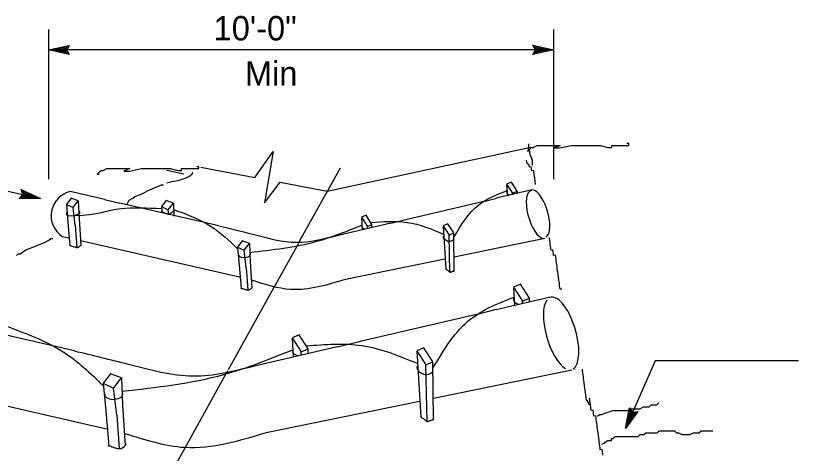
# Model space of a CAD drawing. Extents: x -894 to 866, y -472 to 714.
# Drawn here: x -391.5 to -166.9, y 70.8 to 196.3 of the extents above; entities that cross this region are included whole.
import ezdxf

# ---------------------------------------------------------------- set-up
doc = ezdxf.new("R2010")
doc.units = 0
for name, color, linetype in [('pp_PRESENTATION', 7, 'Continuous'), ('rd_PROFILE-OG', 7, 'Continuous'), ('temp_CONSTRUCTION', 7, 'Continuous'), ('temp_CONSTRUCTION-anno', 7, 'Continuous')]:
    doc.layers.add(name, color=color, linetype=linetype)

msp = doc.modelspace()

# ---------------------------------------------------------------- linework, layer by layer
at = {"layer": 'pp_PRESENTATION'}
for points in [[(-322.83, 149.96), (-317.54, 157.35), (-320.02, 142.7), (-315.57, 148.59)], [(-315.57, 148.59), (-302.11, 146.05), (-243.65, 158.61)], [(-338.36, 152.9), (-322.83, 149.96)]]:
    msp.add_lwpolyline(points, dxfattribs=at)
at = {"layer": 'rd_PROFILE-OG'}
for points in [[(-244.03, 157.46), (-244.58, 157.46), (-244.03, 158), (-243.48, 158.55), (-242.94, 158.55), (-241.84, 159.1), (-240.74, 159.1), (-240.19, 159.1), (-239.09, 159.1), (-238, 159.1), (-237.45, 159.1), (-236.9, 159.1), (-235.8, 159.1), (-235.25, 159.1), (-237.04, 158.41), (-235.39, 158.41), (-231.96, 159.1), (-231.41, 159.1), (-230.86, 159.1), (-230.31, 159.1), (-229.77, 159.1), (-229.22, 159.1), (-228.67, 159.1), (-228.12, 159.1), (-227.57, 159.1), (-226.47, 159.1), (-225.38, 159.1), (-224.28, 159.1), (-223.73, 159.1), (-221.53, 158.55), (-220.44, 158.55), (-220.44, 159.1), (-219.34, 159.1), (-218.79, 159.1), (-218.24, 159.1), (-217.69, 159.1), (-217.14, 159.1), (-216.59, 159.1), (-216.05, 159.1), (-216.05, 159.1), (-215.5, 159.1), (-215.5, 159.65), (-216.05, 159.65)], [(-243.19, 153.42), (-243.19, 154.83), (-243.33, 155.39), (-243.62, 156.09), (-243.9, 156.8), (-243.9, 157.08), (-243.9, 157.36), (-244.04, 157.78), (-244.32, 157.92), (-244.32, 158.06), (-244.32, 158.2), (-244.32, 158.34), (-244.32, 158.48), (-244.18, 158.76), (-244.18, 158.9), (-244.18, 159.04), (-244.18, 159.18), (-244.18, 159.32), (-244.18, 159.46), (-244.18, 159.56)], [(-367.46, 150.83), (-368.01, 150.83), (-367.46, 151.38), (-366.91, 151.93), (-366.36, 151.92), (-365.26, 152.47), (-364.17, 152.47), (-363.62, 152.47), (-362.52, 152.47), (-361.42, 152.47), (-360.87, 152.47), (-360.32, 152.47), (-359.23, 152.47), (-358.68, 152.47), (-360.46, 151.79), (-358.82, 151.79), (-355.39, 152.47), (-354.84, 152.47), (-354.29, 152.47), (-353.74, 152.47), (-353.19, 152.47), (-352.64, 152.47), (-352.09, 152.47), (-351.54, 152.47), (-351, 152.47), (-349.9, 152.47), (-348.8, 152.47), (-347.7, 152.47), (-347.15, 152.47), (-344.96, 151.93), (-343.86, 151.93), (-343.86, 152.47), (-342.76, 152.47), (-342.22, 152.47), (-341.67, 152.47), (-341.12, 152.47), (-340.57, 152.47), (-340.02, 152.47), (-339.47, 152.47), (-339.47, 152.47), (-338.92, 152.47), (-338.92, 153.02), (-339.47, 153.02)], [(-242.26, 147.88), (-242.52, 149.79), (-242.59, 150.33), (-242.66, 150.88), (-242.74, 151.42), (-242.81, 151.96), (-243.35, 151.89), (-243.43, 152.43), (-243.5, 152.98), (-244.04, 152.9), (-244.12, 153.45), (-244.73, 153.92), (-244.81, 154.46), (-244.86, 154.91)], [(-348.04, 148.45), (-348.1, 148.45), (-348.04, 148.45), (-347.3, 148.62), (-346.61, 148.74), (-344.78, 149.08), (-342.49, 149.82), (-341.91, 150.11), (-341.46, 150.45), (-340.83, 151.02), (-340.51, 151.37)], [(-348.06, 152.08), (-343.16, 150.97)], [(-359.44, 142.33), (-358.89, 143.43), (-357.79, 143.97), (-357.24, 144.52), (-355.6, 145.07), (-354.5, 145.62), (-353.4, 146.17), (-352.3, 146.71), (-349.56, 147.81), (-349.01, 147.81), (-349, 147.81)], [(-234.7, 117.96), (-235.24, 117.88), (-235.31, 118.43), (-235.39, 118.97), (-235.46, 119.51), (-235.53, 120.06), (-235.6, 120.6), (-235.89, 122.77), (-236.04, 123.86), (-236.11, 124.4), (-236.18, 124.95), (-236.26, 125.49), (-236.33, 126.03), (-236.4, 126.57), (-236.48, 127.12), (-236.55, 127.66), (-237.09, 127.59), (-237.16, 128.13), (-237.24, 128.67), (-237.31, 129.22), (-237.85, 129.14), (-237.93, 129.69), (-238, 130.23), (-238.07, 130.77), (-238.14, 131.32), (-238.22, 131.86), (-238.29, 132.4), (-238.33, 132.73)], [(-391.24, 127.56), (-390.72, 128.08), (-390.17, 128.08), (-388.52, 129.18), (-385.78, 130.28), (-383.03, 131.37), (-381.94, 131.92), (-381.39, 132.47), (-380.81, 132.47)], [(-226.93, 84.72), (-227, 85.26), (-227.69, 86.28), (-227.84, 87.36), (-227.98, 88.45), (-228.2, 90.08), (-228.34, 91.16), (-228.49, 92.25), (-228.56, 92.79), (-228.64, 93.34), (-228.78, 94.42), (-228.85, 94.97)], [(-222.94, 70.28), (-223.09, 71.36), (-223.16, 71.91), (-223.7, 71.83), (-223.78, 72.38), (-223.85, 72.92), (-223.92, 73.46), (-223.99, 74), (-224.07, 74.55), (-224.36, 76.72), (-224.5, 77.81), (-224.58, 78.35), (-224.65, 78.89), (-224.72, 79.44), (-224.79, 79.98), (-224.87, 80.52), (-224.94, 81.07), (-225.01, 81.61), (-225.56, 81.54), (-225.63, 82.08), (-225.7, 82.62), (-225.77, 83.17), (-226.32, 83.09), (-226.39, 83.64), (-226.46, 84.18), (-226.54, 84.72), (-226.61, 85.27), (-226.68, 85.81), (-226.75, 86.35), (-226.8, 86.68)], [(-224.48, 81.45), (-223.93, 82), (-223.38, 82), (-221.74, 82.55), (-220.09, 83.1), (-219.54, 83.1), (-218.99, 83.1), (-218.44, 83.1), (-217.35, 83.1), (-216.8, 83.1), (-215.7, 83.1), (-215.15, 83.64), (-214.05, 83.64), (-213.5, 83.64), (-212.41, 83.64), (-211.31, 84.19), (-209.66, 84.19), (-209.11, 84.74), (-208.57, 84.74), (-208.02, 84.74), (-207.47, 84.74), (-207.47, 84.74), (-206.92, 85.29)], [(-223.27, 73.45), (-222.17, 73.99), (-222.72, 73.99), (-222.17, 73.99), (-221.62, 74.54), (-221.08, 74.54), (-220.53, 74.54), (-220.53, 75.09), (-219.98, 75.09), (-219.43, 75.64), (-218.88, 75.64), (-217.78, 75.64), (-216.14, 75.64), (-215.59, 75.64), (-215.04, 75.64), (-213.94, 75.64), (-213.39, 75.64), (-212.84, 75.64), (-212.3, 76.19), (-211.75, 76.19), (-211.2, 76.19), (-210.65, 76.73), (-209.55, 76.73), (-208.45, 76.73), (-207.36, 76.73), (-206.81, 77.28), (-205.71, 77.28), (-205.16, 77.28), (-204.06, 77.28), (-202.97, 77.28), (-202.42, 77.28), (-201.87, 76.73), (-201.32, 76.73), (-200.22, 76.19), (-199.67, 76.19), (-199.13, 76.19), (-198.03, 76.19), (-196.93, 76.73), (-196.38, 76.73), (-195.28, 76.73), (-194.73, 77.28), (-194.19, 77.28), (-193.64, 77.28), (-192.54, 77.28), (-191.99, 77.28), (-191.44, 77.28), (-191.44, 77.28)]]:
    msp.add_lwpolyline(points, dxfattribs=at)
at = {"layer": 'temp_CONSTRUCTION'}
for p, q in [((-309.97, 131.64), (-298.25, 152.73)), ((-365.87, 143.59), (-375.79, 145.93)), ((-257.52, 142.92), (-253.82, 143.92)), ((-252.84, 144.18), (-253.82, 143.92)), ((-373.49, 143.23), (-373.27, 138.08)), ((-365.95, 143.61), (-361.53, 142.62)), ((-333.19, 136.06), (-361.56, 142.57)), ((-346.21, 142.62), (-346.05, 138.87)), ((-283.76, 136.82), (-279.84, 137.76)), ((-279.16, 137.89), (-279.85, 137.7)), ((-374.38, 136.27), (-373.9, 129.9)), ((-378.08, 133.04), (-376.14, 132.6)), ((-265.63, 127.17), (-239.61, 132.51)), ((-372.86, 131.85), (-327.2, 121.42)), ((-324.38, 131), (-324.16, 125.85)), ((-317.27, 118.49), (-310.25, 131.14)), ((-296.83, 120.78), (-268.3, 126.63)), ((-325.27, 124.04), (-324.79, 117.68)), ((-330.4, 94.87), (-317.27, 118.49)), ((-251.98, 112.35), (-253.47, 111.96)), ((-374.53, 100.21), (-417.78, 110.14)), ((-259.21, 110.67), (-253.56, 112.2)), ((-299.2, 101.38), (-293.22, 102.8)), ((-292.19, 103), (-293.24, 102.71)), ((-342.85, 72.45), (-330.55, 94.6)), ((-271.56, 86.67), (-231.9, 94.8)), ((-231.04, 94.97), (-230.91, 95)), ((-435, 93.8), (-365.4, 77.9)), ((-361.11, 92.49), (-360.77, 84.64)), ((-319.11, 76.92), (-275.63, 85.83)), ((-362.46, 81.89), (-361.73, 72.19)), ((-362.75, 36.64), (-342.85, 72.45))]:
    msp.add_line(p, q, dxfattribs=at)
for points in [[(-250.58, 148.05), (-248.88, 145.41), (-247.54, 146), (-249.23, 148.62)], [(-376.9, 142.19), (-374.98, 141.3), (-373.49, 143.23), (-375.57, 143.97)], [(-349.62, 141.58), (-347.69, 140.7), (-346.21, 142.62), (-348.28, 143.36)], [(-292.26, 138.53), (-290.55, 135.89), (-289.22, 136.48), (-290.91, 139.1)], [(-268.79, 136.06), (-267.08, 133.42), (-265.75, 134.02), (-267.43, 136.64)], [(-327.79, 129.96), (-325.86, 129.07), (-324.38, 131), (-326.45, 131.74)], [(-248.63, 118.48), (-246.03, 114.46), (-244, 115.36), (-246.57, 119.36)], [(-312.15, 103.97), (-309.55, 99.95), (-307.52, 100.85), (-310.09, 104.84)], [(-276.38, 100.22), (-273.78, 96.2), (-271.74, 97.1), (-274.31, 101.09)], [(-366.3, 90.91), (-363.36, 89.56), (-361.11, 92.49), (-364.27, 93.62)]]:
    msp.add_lwpolyline(points, close=True, dxfattribs=at)
for points in [[(-243.66, 146.31), (-252.84, 144.18)], [(-250.59, 147.96), (-250.37, 144.58)], [(-247.54, 145.24), (-247.55, 145.98)], [(-248.85, 144.93), (-248.86, 145.37)], [(-376.9, 142.19), (-376.46, 137.01)], [(-349.62, 141.58), (-349.45, 139.68)], [(-257.52, 142.92), (-279.16, 137.89)], [(-374.41, 136.28), (-374.38, 136.27), (-374.98, 141.3)], [(-347.52, 139.22), (-347.69, 140.7)], [(-376.46, 137.01), (-375.87, 130.44)], [(-373.27, 138.08), (-372.79, 130.5)], [(-292.27, 138.44), (-292.04, 134.9)], [(-283.76, 136.82), (-299.32, 133.21)], [(-290.53, 135.25), (-290.54, 135.85)], [(-289.22, 135.55), (-289.23, 136.46)], [(-268.79, 135.98), (-268, 123.68)], [(-266.84, 122.73), (-267.07, 133.39)], [(-265.64, 123.1), (-265.76, 133.99)], [(-376.05, 130.5), (-375.89, 130.45), (-375.51, 130.34), (-375.29, 130.23), (-375.24, 130.23), (-375.07, 130.18), (-374.91, 130.12), (-374.75, 130.07), (-374.58, 130.07), (-374.42, 130.01), (-374.31, 129.96), (-374.15, 129.96), (-374.09, 129.9), (-374.04, 129.9), (-373.82, 129.9), (-373.77, 129.85), (-373.71, 129.9), (-373.55, 129.96), (-373.21, 130.12)], [(-373.22, 130.12), (-373.01, 130.29), (-372.84, 130.45), (-372.79, 130.5), (-372.73, 130.56), (-372.68, 130.72), (-372.62, 130.72), (-372.62, 130.72), (-372.68, 130.72)], [(-327.79, 129.96), (-327.34, 124.78)], [(-325.29, 124.05), (-325.27, 124.04), (-325.86, 129.07)], [(-324.16, 125.85), (-323.67, 118.27)], [(-327.34, 124.78), (-326.75, 118.21)], [(-265.61, 123.13), (-265.63, 123.12), (-265.66, 123.1), (-265.73, 123.08), (-265.78, 123.06), (-265.87, 123.02), (-265.95, 122.99), (-266.13, 122.95), (-266.22, 122.93), (-266.31, 122.89), (-266.34, 122.89), (-266.39, 122.86), (-266.43, 122.85), (-266.46, 122.83), (-266.49, 122.83), (-266.53, 122.81), (-266.55, 122.8), (-266.59, 122.79), (-266.62, 122.77), (-266.65, 122.76), (-266.66, 122.75), (-266.71, 122.74), (-266.73, 122.73), (-266.75, 122.73), (-266.77, 122.72), (-266.8, 122.72), (-266.81, 122.72), (-266.83, 122.72), (-266.84, 122.71), (-266.84, 122.71), (-266.86, 122.71), (-266.86, 122.72), (-266.87, 122.74), (-266.88, 122.76), (-266.92, 122.8), (-266.99, 122.86), (-267.08, 122.94), (-267.18, 123.02), (-267.29, 123.1), (-267.38, 123.18), (-267.48, 123.27), (-267.62, 123.36), (-267.73, 123.43), (-267.81, 123.5), (-267.88, 123.56), (-267.94, 123.61), (-267.99, 123.66), (-268.03, 123.7), (-268.05, 123.71), (-268.06, 123.71), (-268.06, 123.72), (-268.07, 123.72)], [(-326.94, 118.27), (-326.77, 118.22), (-326.39, 118.11), (-326.17, 118), (-326.12, 118), (-325.96, 117.95), (-325.79, 117.89), (-325.63, 117.84), (-325.47, 117.84), (-325.3, 117.78), (-325.2, 117.73), (-325.03, 117.73), (-324.98, 117.68), (-324.92, 117.68), (-324.71, 117.68), (-324.65, 117.62), (-324.6, 117.68), (-324.43, 117.73), (-324.1, 117.9)], [(-324.11, 117.89), (-323.89, 118.06), (-323.73, 118.22), (-323.67, 118.27), (-323.62, 118.33), (-323.56, 118.49), (-323.51, 118.49), (-323.51, 118.49), (-323.56, 118.49)], [(-248.64, 118.35), (-248.31, 113.2)], [(-237.99, 115.6), (-251.98, 112.35)], [(-244, 114.2), (-244.01, 115.33)], [(-246, 113.74), (-246.01, 114.4)], [(-259.21, 110.67), (-292.19, 103)], [(-312.16, 103.84), (-311.81, 98.44)], [(-299.2, 101.38), (-322.92, 95.86)], [(-309.51, 98.98), (-309.53, 99.89)], [(-307.52, 99.44), (-307.53, 100.81)], [(-276.39, 100.09), (-275.18, 81.34)], [(-271.58, 80.47), (-271.76, 97.06)], [(-273.41, 79.89), (-273.76, 96.14)], [(-366.3, 90.91), (-365.62, 83.02)], [(-362.5, 81.9), (-362.46, 81.89), (-363.36, 89.56)], [(-360.77, 84.64), (-360.03, 73.1)], [(-365.62, 83.02), (-364.72, 73.01)], [(-271.54, 80.5), (-271.56, 80.49), (-271.61, 80.46), (-271.72, 80.42), (-271.8, 80.39), (-271.94, 80.34), (-272.05, 80.3), (-272.32, 80.23), (-272.46, 80.2), (-272.6, 80.15), (-272.64, 80.13), (-272.72, 80.09), (-272.78, 80.08), (-272.84, 80.05), (-272.88, 80.05), (-272.93, 80.02), (-272.97, 80.01), (-273.03, 79.98), (-273.07, 79.95), (-273.13, 79.94), (-273.14, 79.93), (-273.21, 79.91), (-273.24, 79.9), (-273.28, 79.9), (-273.31, 79.88), (-273.35, 79.88), (-273.36, 79.88), (-273.39, 79.88), (-273.4, 79.87), (-273.42, 79.87), (-273.44, 79.87), (-273.44, 79.88), (-273.46, 79.91), (-273.47, 79.94), (-273.53, 79.99), (-273.64, 80.09), (-273.78, 80.21), (-273.93, 80.34), (-274.09, 80.46), (-274.23, 80.59), (-274.38, 80.71), (-274.6, 80.85), (-274.77, 80.96), (-274.89, 81.07), (-274.99, 81.17), (-275.09, 81.24), (-275.16, 81.32), (-275.23, 81.37), (-275.25, 81.39), (-275.27, 81.39), (-275.27, 81.4), (-275.28, 81.4)], [(-365, 73.1), (-364.76, 73.02), (-364.18, 72.85), (-363.84, 72.69), (-363.76, 72.69), (-363.51, 72.61), (-363.26, 72.52), (-363.01, 72.44), (-362.77, 72.44), (-362.52, 72.36), (-362.35, 72.27), (-362.1, 72.27), (-362.02, 72.19), (-361.94, 72.19), (-361.61, 72.19), (-361.52, 72.11), (-361.44, 72.19), (-361.19, 72.27), (-360.68, 72.53)], [(-360.69, 72.52), (-360.36, 72.77), (-360.11, 73.02), (-360.03, 73.1), (-359.95, 73.18), (-359.86, 73.43), (-359.78, 73.43), (-359.78, 73.43), (-359.86, 73.43)]]:
    msp.add_lwpolyline(points, dxfattribs=at)
msp.add_arc((-374.16, 138.97), 7.11, 102.7086, 236.5226, dxfattribs=at)
for centre, major_axis, start_param, end_param in [((-241.6, 139.33), (-2, 6.82), 6.239786, 9.273967), ((-241.54, 139.54), (-2, 6.82), 3.24529, 6.331966), ((-234.95, 105.19), (-3.04, 10.39), 0.295282, 2.754116), ((-234.95, 105.19), (-3.04, 10.39), 3.24529, 6.331966)]:
    msp.add_ellipse(centre, major_axis=major_axis, ratio=0.392736, start_param=start_param, end_param=end_param, dxfattribs=at)
for points in [[(-265.68, 132.92), (-258.59, 142.09), (-250.46, 146.18)], [(-250.52, 145.95), (-250.57, 145.66), (-249.75, 144.9)], [(-376.79, 139.93), (-376.97, 139.58), (-374.68, 139), (-361.22, 141.04), (-349.63, 141.04)], [(-374.51, 139.05), (-373.04, 139.99), (-373.28, 140.16)], [(-346.11, 140.46), (-347.46, 139.46), (-349.57, 140.22)], [(-346, 140.69), (-335.34, 135.9), (-327.85, 129.58)], [(-289.56, 137.01), (-279.08, 137.07), (-268.72, 133.73)], [(-299.32, 133.21), (-310.88, 131.28), (-323.03, 133.5), (-333.19, 135.99)], [(-324.28, 128.47), (-305.08, 131.63), (-292.14, 136.25)], [(-292.2, 136.01), (-292.14, 135.78), (-291.26, 135.2)], [(-265.68, 132.16), (-266.91, 131.57), (-268.66, 132.68), (-268.72, 133.09)], [(-324.22, 128.12), (-324.16, 127.89), (-325.27, 126.95), (-327.44, 127.66), (-327.56, 128.07)], [(-323.74, 120.55), (-312.48, 117.92), (-296.8, 120.78)], [(-271.64, 95.42), (-260.84, 109.41), (-248.44, 115.64)], [(-248.53, 115.29), (-248.62, 114.84), (-247.37, 113.68)], [(-394.06, 107.27), (-377.82, 99.96), (-366.4, 90.34)], [(-308.04, 101.66), (-292.07, 101.75), (-276.28, 96.67)], [(-322.92, 95.86), (-340.54, 92.93), (-359.06, 96.31), (-374.53, 100.11)], [(-360.95, 88.65), (-331.69, 93.46), (-311.97, 100.5)], [(-312.06, 100.14), (-311.97, 99.79), (-310.63, 98.89)], [(-271.64, 94.26), (-273.51, 93.37), (-276.19, 95.06), (-276.28, 95.69)], [(-360.87, 88.12), (-360.78, 87.76), (-362.47, 86.33), (-365.77, 87.4), (-365.95, 88.03)], [(-360.13, 76.57), (-342.97, 72.57), (-319.08, 76.93)]]:
    msp.add_spline(points, degree=3, dxfattribs=at)
at = {"layer": 'temp_CONSTRUCTION-anno'}
for p, q in [((-382.03, 192.42), (-382.03, 149.45)), ((-237.17, 192.41), (-237.18, 149.44)), ((-382.02, 186.53), (-376.1, 187.81)), ((-237.17, 186.52), (-382.02, 186.53)), ((-376.12, 185.19), (-382.02, 186.53)), ((-382.02, 186.53), (-382.02, 186.53)), ((-376.33, 185.54), (-380.66, 186.52)), ((-380.65, 186.53), (-376.34, 187.46)), ((-379.3, 186.52), (-376.51, 187.12)), ((-376.56, 185.89), (-379.3, 186.52)), ((-377.94, 186.51), (-376.75, 186.77)), ((-376.73, 186.23), (-377.94, 186.51)), ((-376.1, 187.81), (-376.9, 186.51)), ((-376.9, 186.51), (-376.12, 185.19)), ((-376.1, 187.81), (-376.1, 187.81)), ((-242.29, 186.52), (-243.08, 187.84)), ((-243.08, 187.84), (-243.08, 187.84)), ((-243.08, 187.84), (-237.17, 186.52)), ((-237.17, 186.52), (-243.08, 185.21)), ((-243.08, 185.21), (-242.29, 186.52)), ((-242.87, 187.49), (-238.53, 186.52)), ((-238.54, 186.52), (-242.85, 185.57)), ((-239.89, 186.52), (-242.67, 185.91)), ((-242.64, 187.14), (-239.89, 186.52)), ((-242.46, 186.79), (-241.25, 186.52)), ((-241.25, 186.52), (-242.44, 186.26)), ((-237.17, 186.52), (-237.17, 186.52)), ((-376.12, 185.19), (-376.12, 185.19)), ((-243.08, 185.21), (-243.08, 185.21)), ((-465.7, 161.9), (-384.37, 143.93)), ((-389.85, 146.5), (-389.85, 146.5)), ((-390.42, 143.93), (-390.42, 143.93)), ((-384.37, 143.93), (-384.37, 143.93)), ((-207.94, 97.34), (-216.5, 77.92)), ((-166.89, 97.34), (-207.94, 97.34)), ((-216.5, 77.92), (-215.32, 83.85)), ((-215.95, 79.18), (-215.09, 83.5)), ((-215.4, 80.41), (-214.84, 83.2)), ((-215.32, 83.85), (-215.32, 83.85)), ((-215.32, 83.85), (-214.44, 82.61)), ((-212.91, 82.8), (-216.5, 77.92)), ((-213.32, 82.74), (-215.95, 79.16)), ((-213.73, 82.67), (-215.4, 80.41)), ((-214.85, 81.65), (-214.61, 82.85)), ((-214.12, 82.65), (-214.85, 81.65)), ((-214.44, 82.61), (-212.91, 82.8)), ((-212.91, 82.8), (-212.91, 82.8)), ((-216.5, 77.92), (-216.5, 77.92))]:
    msp.add_line(p, q, dxfattribs=at)
msp.add_lwpolyline([(-389.85, 146.5), (-384.37, 143.93), (-390.42, 143.93), (-390.14, 144.22), (-385.71, 144.23), (-389.73, 146.11), (-389.6, 145.72), (-387.03, 144.52), (-389.86, 144.52), (-389.58, 144.82), (-388.35, 144.82), (-389.47, 145.34), (-389.37, 145.04), (-390.42, 143.93), (-389.37, 145.04)], close=True, dxfattribs=at)

# ---------------------------------------------------------------- texts
for s, p in [('10\'-0"', (-334.66, 189.24)), ('Min', (-325.69, 176.24))]:
    msp.add_text(s, height=7, dxfattribs=at).set_placement(p)

doc.saveas('drawing.dxf')
